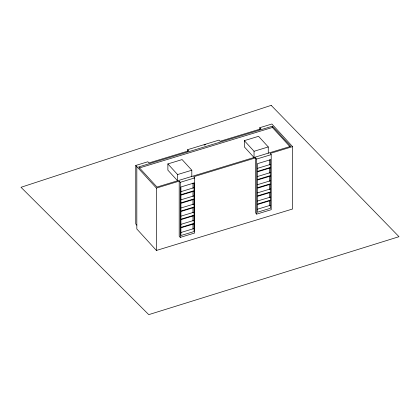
<?xml version="1.0" encoding="UTF-8"?>
<svg xmlns="http://www.w3.org/2000/svg" width="420" height="420" viewBox="0 0 420 420"><rect width="100%" height="100%" fill="white"/><g stroke="black" fill="none" stroke-linecap="round" stroke-linejoin="round"><path stroke-width="0.63" d="M136.826 225.162L135.755 223.991L135.755 165.454L147.851 161.774L148.916 162.944L188.732 150.822L187.661 149.656L219.025 140.107L220.091 141.278L260.878 128.861L259.812 127.691L271.908 124.005L292.572 146.633L292.572 209.003L156.418 250.451L136.826 228.995L136.826 166.625M204.026 145.147L205.847 144.59M272.417 126.221L138.632 166.95L156.98 187.042L290.766 146.312L272.417 126.221L272.417 127.47L289.889 146.601M139.256 168.005L272.417 127.47M167.879 163.921L177.587 174.552L177.587 180.789L167.879 170.158L167.879 163.921L182.102 159.59L191.809 170.221L191.809 176.458M244.33 140.648L254.042 151.279L254.042 157.516L244.33 146.885L244.33 140.648L258.552 136.316L268.264 146.947L268.264 153.184M177.587 174.552L191.809 170.221M254.042 151.279L268.264 146.947M135.755 165.454L156.418 188.081L179.198 181.146L180.264 182.317L180.264 237.389L194.691 233L194.691 177.928L193.625 176.757L255.607 157.883L256.678 159.054L256.678 214.127L271.215 209.701L271.215 154.628L270.144 153.463L292.572 146.633M180.264 182.317L194.691 177.928M256.678 159.054L271.215 154.628M180.915 191.667L194.056 187.661M257.334 168.399L270.475 164.399M180.915 199.836L194.056 195.835M257.334 176.568L270.475 172.567M180.915 208.005L194.056 204.005M257.334 184.742L270.475 180.742M180.915 216.174L194.056 212.173M257.334 192.911L270.475 188.911M180.915 224.348L194.056 220.348M257.334 201.08L270.475 197.08M180.915 232.517L194.056 228.517M257.334 209.255L270.475 205.249M256.678 214.127L255.607 212.956L255.607 157.883M180.264 237.389L179.198 236.219L179.198 181.146M269.409 159.831L269.409 164.966M269.409 168L269.409 173.135M269.409 176.169L269.409 181.303M269.409 184.338L269.409 189.472M269.409 192.512L269.409 197.647M269.409 200.681L269.409 205.816M259.812 127.691L259.812 129.638M192.985 183.094L192.985 188.228M192.985 191.263L192.985 196.397M192.985 199.432L192.985 204.572M192.985 207.606L192.985 212.741M192.985 215.775L192.985 220.91M192.985 223.944L192.985 229.078M187.661 149.656L187.661 151.604M156.418 188.081L156.418 250.451M271.183 105.362L21 187.294L148.759 314.638L399 236.691L271.183 105.362M194.056 182.978L180.915 186.979L180.915 194.686L194.056 190.68L194.056 182.978M270.475 159.716L257.334 163.716L257.334 171.418L270.475 167.417L270.475 159.716M194.056 191.153L180.915 195.153L180.915 202.855L194.056 198.854L194.056 191.153M270.475 167.885L257.334 171.885L257.334 179.587L270.475 175.586L270.475 167.885M194.056 199.322L180.915 203.322L180.915 211.024L194.056 207.023L194.056 199.322M270.475 176.053L257.334 180.059L257.334 187.761L270.475 183.761L270.475 176.053M194.056 207.491L180.915 211.491L180.915 219.193L194.056 215.192L194.056 207.491M270.475 184.228L257.334 188.228L257.334 195.93L270.475 191.929L270.475 184.228M194.056 215.66L180.915 219.66L180.915 227.367L194.056 223.367L194.056 215.66M270.475 192.397L257.334 196.397L257.334 204.099L270.475 200.099L270.475 192.397M194.056 223.834L180.915 227.834L180.915 235.536L194.056 231.536L194.056 223.834M270.475 200.566L257.334 204.566L257.334 212.268L270.475 208.268L270.475 200.566"/></g></svg>
